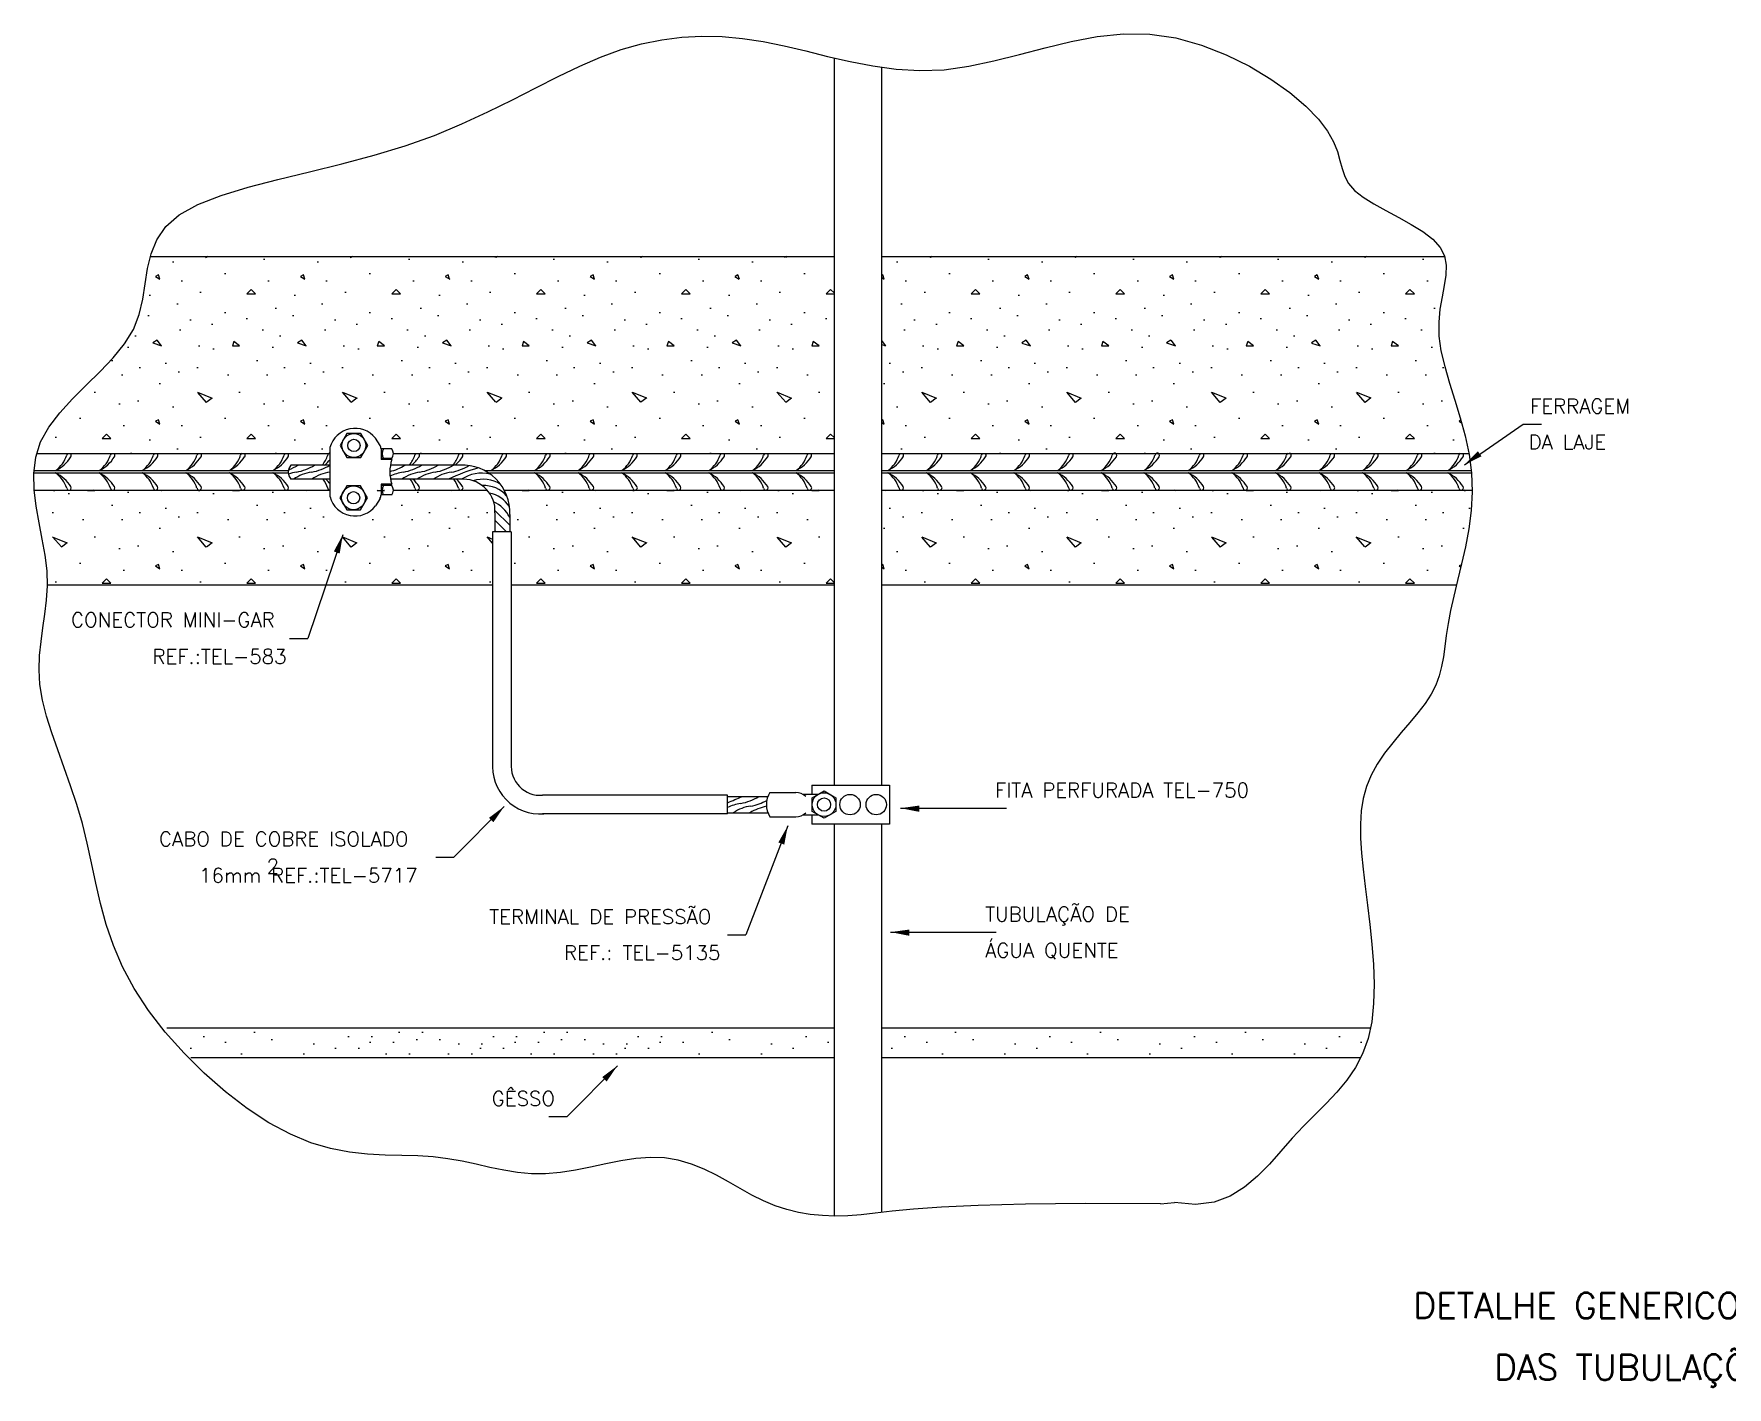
# Model space of a CAD drawing. Header units: millimetres. Extents: x -5218.4 to -5171.6, y -4644.9 to -4625.5.
# Drawn here: x -5218.38 to -5195, y -4644.91 to -4626.22 of the extents above; entities that cross this region are included whole.
import ezdxf
from ezdxf.enums import TextEntityAlignment as Align

# ---------------------------------------------------------------- set-up
doc = ezdxf.new("R2010")
doc.units = ezdxf.units.MM
doc.header["$LTSCALE"] = 10
doc.layers.add('Termotécnica', color=7, linetype='Continuous')
doc.styles.add('r140', font='romans.shx')
doc.styles.add('r80', font='romans.shx')

msp = doc.modelspace()

# ---------------------------------------------------------------- hatches: boundary and pattern name
at = {"layer": 'Termotécnica'}
h = msp.add_hatch(dxfattribs=at)
h.set_pattern_fill('CONC', color=1, scale=2, style=0)
h.set_pattern_definition([(0, (-5217.1623, -4626.9311), (0, 2), [0, -2]), (0, (-5217.1423, -4627.6311), (0, 2), [0, -2]), (0, (-5217.0823, -4626.5511), (0, 2), [0, -2]), (338.1986, (-5218.12228, -4627.17113), (6.0000005, -2), [0.2154, -10.55492]), (216.87, (-5217.92228, -4627.25113), (6, 4), [0.1, -9.9]), (130.6013, (-5218.00228, -4627.31113), (10.0000008, -11.999998), [0.18439, -18.2547]), (206.565, (-5218.6623, -4627.5511), (-2, -2.000003), [0.04472, -4.42741]), (326.31, (-5218.7023, -4627.57113), (3.999999, -2.000003), [0.07211, -7.13899]), (108.435, (-5218.6423, -4627.61113), (-1.999997, 4), [0.06325, -6.26131]), (225, (-5217.3823, -4627.7511), (-4e-16, -2), [0.08485, -2.74357]), (0, (-5217.4423, -4627.8111), (2, 2), [0.12, -1.88]), (135, (-5217.3223, -4627.8111), (-2, 2e-16), [0.08485, -2.74357]), (251.565, (-5217.6223, -4626.47113), (1.999997, 4), [0.06325, -6.26131]), (0, (-5217.6423, -4626.5311), (2, 2), [0.1, -1.9]), (143.13, (-5217.54228, -4626.53113), (-6, 4), [0.1, -9.9]), (213.69, (-5218.6823, -4626.45113), (3.999999, 2.000003), [0.07211, -7.13899]), (341.565, (-5218.7423, -4626.49113), (-4, 1.999997), [0.12649, -6.19806]), (126.87, (-5218.62228, -4626.53113), (4, -6), [0.1, -9.9]), (0, (-5218.1023, -4626.5311), (0, 2), [0, -2]), (0, (-5218.6423, -4627.0511), (0, 2), [0, -2]), (0, (-5218.0823, -4627.7911), (0, 2), [0, -2]), (0, (-5217.5423, -4627.1711), (0, 2), [0, -2]), (0, (-5218.1223, -4626.8311), (0, 2), [0, -2]), (0, (-5218.5623, -4626.7711), (0, 2), [0, -2]), (0, (-5218.3823, -4626.8911), (0, 2), [0, -2]), (0, (-5218.4623, -4627.3711), (0, 2), [0, -2]), (0, (-5218.9423, -4627.2911), (0, 2), [0, -2]), (0, (-5218.9223, -4626.8311), (0, 2), [0, -2]), (0, (-5218.9823, -4626.3911), (0, 2), [0, -2]), (0, (-5218.3623, -4626.3111), (0, 2), [0, -2]), (0, (-5217.9223, -4626.2311), (0, 2), [0, -2]), (0, (-5217.2223, -4626.3111), (0, 2), [0, -2]), (0, (-5217.7023, -4626.9311), (0, 2), [0, -2]), (0, (-5217.9023, -4626.5711), (0, 2), [0, -2]), (0, (-5217.7423, -4627.5311), (0, 2), [0, -2]), (0, (-5218.3423, -4627.6311), (0, 2), [0, -2]), (0, (-5217.7423, -4628.0711), (0, 2), [0, -2]), (0, (-5218.4023, -4627.9511), (0, 2), [0, -2]), (0, (-5219.0423, -4628.0111), (0, 2), [0, -2]), (0, (-5218.8023, -4628.1111), (0, 2), [0, -2]), (0, (-5218.7823, -4627.8311), (0, 2), [0, -2]), (0, (-5217.4423, -4628.1511), (0, 2), [0, -2]), (0, (-5217.2023, -4627.3311), (0, 2), [0, -2]), (0, (-5217.3023, -4626.7311), (0, 2), [0, -2]), (0, (-5218.2223, -4628.1711), (0, 2), [0, -2])])
h.paths.add_polyline_path([(-5198.667, -4632.521, -0.099718), (-5198.679, -4632.521), (-5199.241, -4632.521, -0.099718), (-5199.253, -4632.521), (-5199.843, -4632.521, -0.099718), (-5199.855, -4632.521), (-5200.445, -4632.521, -0.099718), (-5200.457, -4632.521), (-5201.046, -4632.521, -0.099718), (-5201.059, -4632.521), (-5201.648, -4632.521, -0.099718), (-5201.661, -4632.521), (-5202.25, -4632.521, -0.099718), (-5202.262, -4632.521), (-5202.726, -4632.521), (-5202.864, -4632.521, -0.099718), (-5202.876, -4632.521), (-5203.454, -4632.521, -0.099718), (-5203.466, -4632.521), (-5204.056, -4632.521, -0.099718), (-5204.068, -4632.521), (-5204.657, -4632.521, -0.099718), (-5204.67, -4632.521), (-5205.259, -4632.521, -0.099718), (-5205.271, -4632.521), (-5205.866, -4632.521, -0.099718), (-5205.879, -4632.521), (-5206.398, -4632.521, -0.099718), (-5206.41, -4632.521), (-5206.675, -4632.521), (-5206.675, -4633.828), (-5198.738, -4633.828), (-5198.724, -4633.771), (-5198.668, -4633.542), (-5198.615, -4633.303), (-5198.569, -4633.055), (-5198.536, -4632.801), (-5198.521, -4632.543), (-5198.521, -4632.521)])
h.paths.add_polyline_path([(-5206.675, -4631.152), (-5206.675, -4632.016), (-5203.476, -4632.016, -0.279994), (-5203.444, -4632.016), (-5202.886, -4632.016, -0.279994), (-5202.854, -4632.016), (-5202.726, -4632.016), (-5198.565, -4632.016), (-5198.617, -4631.773), (-5198.686, -4631.523), (-5198.761, -4631.279), (-5198.835, -4631.043), (-5198.901, -4630.815), (-5198.953, -4630.598), (-5198.982, -4630.393), (-5198.984, -4630.2), (-5198.967, -4630.021), (-5198.938, -4629.853), (-5198.908, -4629.697), (-5198.887, -4629.55), (-5198.883, -4629.414), (-5198.904, -4629.294), (-5206.675, -4629.294)])
h.paths.add_polyline_path([(-5207.667, -4632.521, -0.099718), (-5207.679, -4632.521), (-5208.268, -4632.521, -0.099718), (-5208.281, -4632.521), (-5208.87, -4632.521, -0.099718), (-5208.882, -4632.521), (-5209.472, -4632.521, -0.099718), (-5209.484, -4632.521), (-5210.074, -4632.521, -0.099718), (-5210.086, -4632.521), (-5210.676, -4632.521, -0.099718), (-5210.688, -4632.521), (-5211.277, -4632.521, -0.099718), (-5211.29, -4632.521), (-5211.889, -4632.521, -0.133923), (-5211.811, -4632.857), (-5211.811, -4633.098), (-5211.789, -4633.098), (-5211.789, -4633.828), (-5207.333, -4633.828), (-5207.333, -4632.521)])
h.paths.add_polyline_path([(-5214.888, -4632.521, -0.099718), (-5214.901, -4632.521), (-5215.49, -4632.521, -0.099718), (-5215.502, -4632.521), (-5216.092, -4632.521, -0.099718), (-5216.104, -4632.521), (-5216.694, -4632.521, -0.099718), (-5216.706, -4632.521), (-5217.284, -4632.521, -0.165859), (-5217.304, -4632.521), (-5217.886, -4632.521, -0.165859), (-5217.906, -4632.521), (-5218.376, -4632.521), (-5218.35, -4632.745), (-5218.31, -4632.974), (-5218.265, -4633.2), (-5218.226, -4633.422), (-5218.2, -4633.637), (-5218.195, -4633.828), (-5212.048, -4633.828), (-5212.048, -4633.098), (-5212.015, -4633.098), (-5212.015, -4632.834, 0.195663), (-5212.123, -4632.521), (-5212.481, -4632.521, -0.099718), (-5212.493, -4632.521), (-5213.083, -4632.521, -0.099718), (-5213.095, -4632.521), (-5213.685, -4632.521, -0.099718), (-5213.697, -4632.521), (-5213.756, -4632.521), (-5213.756, -4632.834, -1), (-5214.292, -4632.834), (-5214.292, -4632.522, -0.052968), (-5214.299, -4632.521)])
h.paths.add_polyline_path([(-5214.292, -4631.762, -1), (-5213.756, -4631.762), (-5213.756, -4632.016), (-5207.333, -4632.016), (-5207.333, -4629.294), (-5216.773, -4629.294), (-5216.812, -4629.46), (-5216.845, -4629.67), (-5216.879, -4629.884), (-5216.928, -4630.095), (-5217.008, -4630.303), (-5217.131, -4630.502), (-5217.288, -4630.696), (-5217.468, -4630.885), (-5217.659, -4631.073), (-5217.848, -4631.261), (-5218.024, -4631.453), (-5218.175, -4631.65), (-5218.288, -4631.855), (-5218.338, -4632.016), (-5214.309, -4632.016, -0.140641), (-5214.292, -4632.011)])
h = msp.add_hatch(dxfattribs=at)
h.set_pattern_fill('CONC', color=1, scale=2, style=0)
h.set_pattern_definition([(0, (-5229.4578, -4626.9311), (0, 2), [0, -2]), (0, (-5229.4378, -4627.6311), (0, 2), [0, -2]), (0, (-5229.3778, -4626.5511), (0, 2), [0, -2]), (338.1986, (-5230.41776, -4627.17113), (6.0000005, -2), [0.21541, -10.55492]), (216.8699, (-5230.21776, -4627.25113), (6, 4), [0.1, -9.9]), (130.6013, (-5230.29776, -4627.31113), (10.0000008, -11.999998), [0.18439, -18.2547]), (206.565, (-5230.9578, -4627.5511), (-1.999998, -2.000003), [0.04472, -4.42741]), (326.31, (-5230.99776, -4627.57113), (3.999999, -2.000003), [0.07211, -7.13899]), (108.435, (-5230.93776, -4627.61113), (-1.999997, 4.000001), [0.06325, -6.26131]), (225, (-5229.6778, -4627.7511), (0, -2), [0.08485, -2.74357]), (0, (-5229.7378, -4627.8111), (2, 2), [0.12, -1.88]), (135, (-5229.6178, -4627.8111), (-2, 2e-16), [0.08485, -2.74357]), (251.565, (-5229.91776, -4626.47113), (1.999997, 4.000001), [0.06325, -6.26131]), (0, (-5229.9378, -4626.5311), (2, 2), [0.1, -1.9]), (143.1301, (-5229.83776, -4626.53113), (-6, 4), [0.1, -9.9]), (213.69, (-5230.97776, -4626.45113), (3.999999, 2.000003), [0.07211, -7.13899]), (341.565, (-5231.03776, -4626.49113), (-4.000001, 1.999997), [0.12649, -6.19806]), (126.8699, (-5230.91776, -4626.53113), (4, -6), [0.1, -9.9]), (0, (-5230.3978, -4626.5311), (0, 2), [0, -2]), (0, (-5230.9378, -4627.0511), (0, 2), [0, -2]), (0, (-5230.3778, -4627.7911), (0, 2), [0, -2]), (0, (-5229.8378, -4627.1711), (0, 2), [0, -2]), (0, (-5230.4178, -4626.8311), (0, 2), [0, -2]), (0, (-5230.8578, -4626.7711), (0, 2), [0, -2]), (0, (-5230.6778, -4626.8911), (0, 2), [0, -2]), (0, (-5230.7578, -4627.3711), (0, 2), [0, -2]), (0, (-5231.2378, -4627.2911), (0, 2), [0, -2]), (0, (-5231.2178, -4626.8311), (0, 2), [0, -2]), (0, (-5231.2778, -4626.3911), (0, 2), [0, -2]), (0, (-5230.6578, -4626.3111), (0, 2), [0, -2]), (0, (-5230.2178, -4626.2311), (0, 2), [0, -2]), (0, (-5229.5178, -4626.3111), (0, 2), [0, -2]), (0, (-5229.9978, -4626.9311), (0, 2), [0, -2]), (0, (-5230.1978, -4626.5711), (0, 2), [0, -2]), (0, (-5230.0378, -4627.5311), (0, 2), [0, -2]), (0, (-5230.6378, -4627.6311), (0, 2), [0, -2]), (0, (-5230.0378, -4628.0711), (0, 2), [0, -2]), (0, (-5230.6978, -4627.9511), (0, 2), [0, -2]), (0, (-5231.3378, -4628.0111), (0, 2), [0, -2]), (0, (-5231.0978, -4628.1111), (0, 2), [0, -2]), (0, (-5231.0778, -4627.8311), (0, 2), [0, -2]), (0, (-5229.7378, -4628.1511), (0, 2), [0, -2]), (0, (-5229.4978, -4627.3311), (0, 2), [0, -2]), (0, (-5229.5978, -4626.7311), (0, 2), [0, -2]), (0, (-5230.5178, -4628.1711), (0, 2), [0, -2])])
h.paths.add_polyline_path([(-5216.267, -4640.36), (-5209.654, -4640.36), (-5209.627, -4640.308), (-5209.55, -4640.098), (-5209.52, -4639.956), (-5216.267, -4639.956)])
h = msp.add_hatch(dxfattribs=at)
h.set_pattern_fill('CONC', color=1, scale=2, style=0)
h.set_pattern_definition([(0, (-5227.1378, -4626.9311), (0, 2), [0, -2]), (0, (-5227.1178, -4627.6311), (0, 2), [0, -2]), (0, (-5227.0578, -4626.5511), (0, 2), [0, -2]), (338.1986, (-5228.09784, -4627.17113), (6.0000005, -2), [0.21541, -10.55492]), (216.8699, (-5227.89784, -4627.25113), (6, 4), [0.1, -9.9]), (130.6013, (-5227.97784, -4627.31113), (10.0000008, -11.999998), [0.18439, -18.2547]), (206.565, (-5228.6378, -4627.5511), (-1.999998, -2.000003), [0.04472, -4.42741]), (326.31, (-5228.67784, -4627.57113), (3.999999, -2.000003), [0.07211, -7.13899]), (108.435, (-5228.61784, -4627.61113), (-1.999997, 4.000001), [0.06325, -6.26131]), (225, (-5227.3578, -4627.7511), (0, -2), [0.08485, -2.74357]), (0, (-5227.4178, -4627.8111), (2, 2), [0.12, -1.88]), (135, (-5227.2978, -4627.8111), (-2, 2e-16), [0.08485, -2.74357]), (251.565, (-5227.59784, -4626.47113), (1.999997, 4.000001), [0.06325, -6.26131]), (0, (-5227.6178, -4626.5311), (2, 2), [0.1, -1.9]), (143.1301, (-5227.51784, -4626.53113), (-6, 4), [0.1, -9.9]), (213.69, (-5228.65784, -4626.45113), (3.999999, 2.000003), [0.07211, -7.13899]), (341.565, (-5228.71784, -4626.49113), (-4.000001, 1.999997), [0.12649, -6.19806]), (126.8699, (-5228.59784, -4626.53113), (4, -6), [0.1, -9.9]), (0, (-5228.0778, -4626.5311), (0, 2), [0, -2]), (0, (-5228.6178, -4627.0511), (0, 2), [0, -2]), (0, (-5228.0578, -4627.7911), (0, 2), [0, -2]), (0, (-5227.5178, -4627.1711), (0, 2), [0, -2]), (0, (-5228.0978, -4626.8311), (0, 2), [0, -2]), (0, (-5228.5378, -4626.7711), (0, 2), [0, -2]), (0, (-5228.3578, -4626.8911), (0, 2), [0, -2]), (0, (-5228.4378, -4627.3711), (0, 2), [0, -2]), (0, (-5228.9178, -4627.2911), (0, 2), [0, -2]), (0, (-5228.8978, -4626.8311), (0, 2), [0, -2]), (0, (-5228.9578, -4626.3911), (0, 2), [0, -2]), (0, (-5228.3378, -4626.3111), (0, 2), [0, -2]), (0, (-5227.8978, -4626.2311), (0, 2), [0, -2]), (0, (-5227.1978, -4626.3111), (0, 2), [0, -2]), (0, (-5227.6778, -4626.9311), (0, 2), [0, -2]), (0, (-5227.8778, -4626.5711), (0, 2), [0, -2]), (0, (-5227.7178, -4627.5311), (0, 2), [0, -2]), (0, (-5228.3178, -4627.6311), (0, 2), [0, -2]), (0, (-5227.7178, -4628.0711), (0, 2), [0, -2]), (0, (-5228.3778, -4627.9511), (0, 2), [0, -2]), (0, (-5229.0178, -4628.0111), (0, 2), [0, -2]), (0, (-5228.7778, -4628.1111), (0, 2), [0, -2]), (0, (-5228.7578, -4627.8311), (0, 2), [0, -2]), (0, (-5227.4178, -4628.1511), (0, 2), [0, -2]), (0, (-5227.1778, -4627.3311), (0, 2), [0, -2]), (0, (-5227.2778, -4626.7311), (0, 2), [0, -2]), (0, (-5228.1978, -4628.1711), (0, 2), [0, -2])])
h.paths.add_polyline_path([(-5213.948, -4640.36), (-5207.334, -4640.36), (-5207.307, -4640.308), (-5207.231, -4640.098), (-5207.2, -4639.956), (-5213.948, -4639.956)])
h = msp.add_hatch(dxfattribs=at)
h.set_pattern_fill('CONC', color=1, scale=2, style=0)
h.set_pattern_definition([(0, (-5219.7756, -4626.9311), (0, 2), [0, -2]), (0, (-5219.7556, -4627.6311), (0, 2), [0, -2]), (0, (-5219.6956, -4626.5511), (0, 2), [0, -2]), (338.1986, (-5220.73562, -4627.17113), (6.0000005, -2), [0.21541, -10.55492]), (216.8699, (-5220.53562, -4627.25113), (6, 4), [0.1, -9.9]), (130.6013, (-5220.61562, -4627.31113), (10.0000008, -11.999998), [0.18439, -18.2547]), (206.565, (-5221.2756, -4627.5511), (-1.999998, -2.000003), [0.04472, -4.42741]), (326.31, (-5221.3156, -4627.57113), (3.999999, -2.000003), [0.07211, -7.13899]), (108.435, (-5221.2556, -4627.61113), (-1.999997, 4.000001), [0.06325, -6.26131]), (225, (-5219.9956, -4627.7511), (0, -2), [0.08485, -2.74357]), (0, (-5220.0556, -4627.8111), (2, 2), [0.12, -1.88]), (135, (-5219.9356, -4627.8111), (-2, 2e-16), [0.08485, -2.74357]), (251.565, (-5220.2356, -4626.47113), (1.999997, 4.000001), [0.06325, -6.26131]), (0, (-5220.2556, -4626.5311), (2, 2), [0.1, -1.9]), (143.1301, (-5220.15562, -4626.53113), (-6, 4), [0.1, -9.9]), (213.69, (-5221.2956, -4626.45113), (3.999999, 2.000003), [0.07211, -7.13899]), (341.565, (-5221.3556, -4626.49113), (-4.000001, 1.999997), [0.12649, -6.19806]), (126.8699, (-5221.23562, -4626.53113), (4, -6), [0.1, -9.9]), (0, (-5220.7156, -4626.5311), (0, 2), [0, -2]), (0, (-5221.2556, -4627.0511), (0, 2), [0, -2]), (0, (-5220.6956, -4627.7911), (0, 2), [0, -2]), (0, (-5220.1556, -4627.1711), (0, 2), [0, -2]), (0, (-5220.7356, -4626.8311), (0, 2), [0, -2]), (0, (-5221.1756, -4626.7711), (0, 2), [0, -2]), (0, (-5220.9956, -4626.8911), (0, 2), [0, -2]), (0, (-5221.0756, -4627.3711), (0, 2), [0, -2]), (0, (-5221.5556, -4627.2911), (0, 2), [0, -2]), (0, (-5221.5356, -4626.8311), (0, 2), [0, -2]), (0, (-5221.5956, -4626.3911), (0, 2), [0, -2]), (0, (-5220.9756, -4626.3111), (0, 2), [0, -2]), (0, (-5220.5356, -4626.2311), (0, 2), [0, -2]), (0, (-5219.8356, -4626.3111), (0, 2), [0, -2]), (0, (-5220.3156, -4626.9311), (0, 2), [0, -2]), (0, (-5220.5156, -4626.5711), (0, 2), [0, -2]), (0, (-5220.3556, -4627.5311), (0, 2), [0, -2]), (0, (-5220.9556, -4627.6311), (0, 2), [0, -2]), (0, (-5220.3556, -4628.0711), (0, 2), [0, -2]), (0, (-5221.0156, -4627.9511), (0, 2), [0, -2]), (0, (-5221.6556, -4628.0111), (0, 2), [0, -2]), (0, (-5221.4156, -4628.1111), (0, 2), [0, -2]), (0, (-5221.3956, -4627.8311), (0, 2), [0, -2]), (0, (-5220.0556, -4628.1511), (0, 2), [0, -2]), (0, (-5219.8156, -4627.3311), (0, 2), [0, -2]), (0, (-5219.9156, -4626.7311), (0, 2), [0, -2]), (0, (-5220.8356, -4628.1711), (0, 2), [0, -2])])
h.paths.add_polyline_path([(-5206.585, -4640.36), (-5199.972, -4640.36), (-5199.945, -4640.308), (-5199.868, -4640.098), (-5199.838, -4639.956), (-5206.585, -4639.956)])

# ---------------------------------------------------------------- linework, layer by layer
at = {"layer": 'Termotécnica', "color": 2}
for p, q in [((-5207.333, -4626.55), (-5207.333, -4633.828)), ((-5206.675, -4631.152), (-5206.675, -4626.679)), ((-5206.675, -4633.828), (-5206.675, -4631.152)), ((-5213.602, -4631.903), (-5213.666, -4631.803)), ((-5218.338, -4632.016), (-5214.292, -4632.016)), ((-5214.293, -4631.932), (-5214.293, -4632.615)), ((-5213.587, -4631.952), (-5213.587, -4632.1)), ((-5213.44, -4632.1), (-5213.587, -4632.1)), ((-5213.44, -4631.951), (-5213.553, -4631.951)), ((-5213.44, -4632.083), (-5213.553, -4632.083)), ((-5213.418, -4632.016), (-5207.333, -4632.016)), ((-5207.355, -4632.016), (-5207.333, -4632.016)), ((-5206.675, -4632.016), (-5202.726, -4632.016)), ((-5202.726, -4632.016), (-5198.565, -4632.016)), ((-5218.381, -4632.282), (-5214.867, -4632.282)), ((-5218.377, -4632.25), (-5214.866, -4632.25)), ((-5212.16, -4632.25), (-5207.333, -4632.25)), ((-5212.106, -4632.282), (-5207.333, -4632.282)), ((-5206.675, -4632.25), (-5202.726, -4632.25)), ((-5206.675, -4632.282), (-5202.726, -4632.282)), ((-5202.726, -4632.25), (-5198.533, -4632.25)), ((-5202.726, -4632.282), (-5198.529, -4632.282)), ((-5218.378, -4632.521), (-5214.292, -4632.521)), ((-5213.44, -4632.44), (-5213.587, -4632.44)), ((-5213.587, -4632.44), (-5213.587, -4632.588)), ((-5213.44, -4632.457), (-5213.553, -4632.457)), ((-5213.418, -4632.521), (-5212.123, -4632.521)), ((-5211.889, -4632.521), (-5207.333, -4632.521)), ((-5207.355, -4632.521), (-5207.333, -4632.521)), ((-5206.675, -4632.521), (-5202.726, -4632.521)), ((-5202.726, -4632.521), (-5198.521, -4632.521)), ((-5213.602, -4632.636), (-5213.663, -4632.739)), ((-5213.44, -4632.588), (-5213.553, -4632.588)), ((-5212.048, -4633.098), (-5212.048, -4636.273)), ((-5211.789, -4633.098), (-5212.048, -4633.098)), ((-5211.789, -4633.098), (-5211.791, -4636.296)), ((-5207.333, -4633.828), (-5207.333, -4636.598)), ((-5206.675, -4636.598), (-5206.675, -4633.828)), ((-5208.804, -4636.737), (-5211.36, -4636.737)), ((-5208.804, -4636.995), (-5208.804, -4636.737)), ((-5208.219, -4636.698), (-5207.859, -4636.698)), ((-5207.769, -4636.722), (-5207.55, -4636.722)), ((-5207.641, -4636.598), (-5207.641, -4636.722)), ((-5207.641, -4636.598), (-5206.569, -4636.598)), ((-5206.569, -4636.598), (-5206.569, -4637.134)), ((-5208.804, -4636.995), (-5211.36, -4636.995)), ((-5207.769, -4637.009), (-5207.55, -4637.009)), ((-5207.641, -4637.009), (-5207.641, -4637.134)), ((-5208.219, -4637.034), (-5207.859, -4637.034)), ((-5206.569, -4637.134), (-5207.641, -4637.134)), ((-5207.333, -4637.134), (-5207.333, -4642.55)), ((-5206.675, -4642.501), (-5206.675, -4637.134)), ((-5207.333, -4639.956), (-5216.544, -4639.956)), ((-5199.928, -4639.956), (-5206.675, -4639.956)), ((-5216.216, -4640.36), (-5207.333, -4640.36)), ((-5206.675, -4640.36), (-5200.061, -4640.36))]:
    msp.add_line(p, q, dxfattribs=at)
at = {"layer": 'Termotécnica', "color": 3}
for p, q in [((-5216.773, -4629.294), (-5207.333, -4629.294)), ((-5206.675, -4629.294), (-5198.904, -4629.294)), ((-5218.195, -4633.828), (-5212.048, -4633.828)), ((-5211.789, -4633.828), (-5207.333, -4633.828)), ((-5206.675, -4633.828), (-5198.738, -4633.828))]:
    msp.add_line(p, q, dxfattribs=at)
at = {"layer": 'Termotécnica', "color": 2, "ltscale": 1.6}
for p, q in [((-5198.629, -4632.17), (-5197.816, -4631.61)), ((-5197.816, -4631.61), (-5197.566, -4631.61)), ((-5214.115, -4633.138), (-5214.6, -4634.571)), ((-5214.85, -4634.571), (-5214.6, -4634.571)), ((-5211.888, -4636.892), (-5212.583, -4637.593)), ((-5206.413, -4636.915), (-5205.203, -4636.915)), ((-5205.203, -4636.915), (-5204.953, -4636.915)), ((-5207.972, -4637.16), (-5208.552, -4638.663)), ((-5212.833, -4637.593), (-5212.583, -4637.593)), ((-5206.552, -4638.627), (-5205.342, -4638.628)), ((-5205.342, -4638.628), (-5205.092, -4638.628)), ((-5208.802, -4638.663), (-5208.552, -4638.663)), ((-5210.324, -4640.473), (-5211.019, -4641.174)), ((-5211.269, -4641.174), (-5211.019, -4641.174))]:
    msp.add_line(p, q, dxfattribs=at)
at = {"layer": 'Termotécnica', "color": 1}
for p, q in [((-5213.553, -4631.951), (-5213.587, -4631.951)), ((-5213.553, -4632.083), (-5213.587, -4632.083)), ((-5214.292, -4632.177), (-5214.832, -4632.177)), ((-5212.495, -4632.177), (-5213.458, -4632.177)), ((-5214.292, -4632.371), (-5214.832, -4632.371)), ((-5213.553, -4632.457), (-5213.587, -4632.457)), ((-5212.446, -4632.371), (-5213.457, -4632.371)), ((-5213.553, -4632.588), (-5213.587, -4632.588)), ((-5212.016, -4632.802), (-5211.811, -4633.008)), ((-5212.015, -4632.834), (-5212.015, -4633.098)), ((-5212.015, -4632.936), (-5211.854, -4633.098)), ((-5211.811, -4632.857), (-5211.811, -4633.098)), ((-5212.015, -4633.079), (-5211.997, -4633.098)), ((-5208.804, -4636.754), (-5208.246, -4636.754)), ((-5208.804, -4636.978), (-5208.246, -4636.978)), ((-5202.824, -4642.382), (-5202.633, -4642.362))]:
    msp.add_line(p, q, dxfattribs=at)
msp.add_lwpolyline([(-5202.824, -4642.382), (-5203.859, -4642.377), (-5204.69, -4642.384), (-5205.344, -4642.402), (-5205.851, -4642.426), (-5206.237, -4642.455), (-5206.532, -4642.484), (-5206.763, -4642.511), (-5206.959, -4642.532), (-5207.143, -4642.546), (-5207.32, -4642.55), (-5207.493, -4642.544), (-5207.661, -4642.528), (-5207.825, -4642.5), (-5207.987, -4642.46), (-5208.147, -4642.407), (-5208.307, -4642.34), (-5208.467, -4642.26), (-5208.628, -4642.171), (-5208.791, -4642.079), (-5208.957, -4641.987), (-5209.128, -4641.903), (-5209.303, -4641.831), (-5209.484, -4641.776), (-5209.673, -4641.745), (-5209.869, -4641.739), (-5210.071, -4641.755), (-5210.277, -4641.787), (-5210.486, -4641.829), (-5210.696, -4641.874), (-5210.905, -4641.916), (-5211.112, -4641.949), (-5211.315, -4641.967), (-5211.512, -4641.965), (-5211.704, -4641.947), (-5211.894, -4641.916), (-5212.084, -4641.877), (-5212.274, -4641.834), (-5212.468, -4641.793), (-5212.666, -4641.757), (-5212.87, -4641.732), (-5213.082, -4641.719), (-5213.303, -4641.713), (-5213.533, -4641.707), (-5213.773, -4641.694), (-5214.023, -4641.666), (-5214.284, -4641.616), (-5214.556, -4641.536), (-5214.84, -4641.419), (-5215.136, -4641.26), (-5215.437, -4641.062), (-5215.737, -4640.832), (-5216.029, -4640.576), (-5216.308, -4640.3), (-5216.567, -4640.009), (-5216.798, -4639.709), (-5216.996, -4639.407), (-5217.156, -4639.108), (-5217.282, -4638.812), (-5217.382, -4638.52), (-5217.461, -4638.233), (-5217.527, -4637.95), (-5217.586, -4637.671), (-5217.646, -4637.397), (-5217.711, -4637.128), (-5217.788, -4636.865), (-5217.874, -4636.607), (-5217.963, -4636.356), (-5218.051, -4636.111), (-5218.133, -4635.873), (-5218.205, -4635.643), (-5218.261, -4635.422), (-5218.297, -4635.209), (-5218.309, -4635.005), (-5218.303, -4634.808), (-5218.283, -4634.615), (-5218.257, -4634.425), (-5218.229, -4634.234), (-5218.207, -4634.041), (-5218.195, -4633.842), (-5218.2, -4633.637), (-5218.226, -4633.422), (-5218.265, -4633.2), (-5218.31, -4632.974), (-5218.35, -4632.745), (-5218.377, -4632.516), (-5218.382, -4632.29), (-5218.355, -4632.068), (-5218.288, -4631.855), (-5218.175, -4631.65), (-5218.024, -4631.453), (-5217.848, -4631.261), (-5217.659, -4631.073), (-5217.468, -4630.885), (-5217.288, -4630.696), (-5217.131, -4630.502), (-5217.008, -4630.303), (-5216.928, -4630.095), (-5216.879, -4629.884), (-5216.845, -4629.67), (-5216.812, -4629.46), (-5216.764, -4629.256), (-5216.685, -4629.062), (-5216.561, -4628.882), (-5216.375, -4628.72), (-5216.116, -4628.577), (-5215.794, -4628.451), (-5215.421, -4628.336), (-5215.011, -4628.229), (-5214.576, -4628.123), (-5214.129, -4628.013), (-5213.685, -4627.896), (-5213.255, -4627.767), (-5212.85, -4627.621), (-5212.47, -4627.462), (-5212.112, -4627.297), (-5211.773, -4627.129), (-5211.451, -4626.964), (-5211.143, -4626.807), (-5210.845, -4626.664), (-5210.556, -4626.539), (-5210.271, -4626.437), (-5209.991, -4626.358), (-5209.712, -4626.301), (-5209.435, -4626.266), (-5209.158, -4626.251), (-5208.879, -4626.256), (-5208.598, -4626.281), (-5208.312, -4626.324), (-5208.02, -4626.384), (-5207.723, -4626.455), (-5207.421, -4626.53), (-5207.112, -4626.601), (-5206.797, -4626.662), (-5206.475, -4626.706), (-5206.148, -4626.726), (-5205.813, -4626.714), (-5205.473, -4626.667), (-5205.126, -4626.593), (-5204.774, -4626.504), (-5204.419, -4626.41), (-5204.06, -4626.324), (-5203.699, -4626.256), (-5203.337, -4626.219), (-5202.974, -4626.223), (-5202.612, -4626.276), (-5202.258, -4626.374), (-5201.917, -4626.507), (-5201.596, -4626.667), (-5201.302, -4626.844), (-5201.041, -4627.031), (-5200.82, -4627.218), (-5200.645, -4627.397), (-5200.52, -4627.561), (-5200.437, -4627.709), (-5200.383, -4627.844), (-5200.347, -4627.968), (-5200.317, -4628.081), (-5200.281, -4628.187), (-5200.228, -4628.287), (-5200.147, -4628.383), (-5200.028, -4628.476), (-5199.879, -4628.568), (-5199.712, -4628.661), (-5199.536, -4628.754), (-5199.362, -4628.851), (-5199.202, -4628.951), (-5199.066, -4629.056), (-5198.965, -4629.168), (-5198.906, -4629.287), (-5198.883, -4629.414), (-5198.887, -4629.55), (-5198.908, -4629.697), (-5198.938, -4629.853), (-5198.967, -4630.021), (-5198.984, -4630.2), (-5198.982, -4630.393), (-5198.953, -4630.598), (-5198.901, -4630.815), (-5198.835, -4631.043), (-5198.761, -4631.279), (-5198.686, -4631.523), (-5198.617, -4631.773), (-5198.562, -4632.028), (-5198.529, -4632.285), (-5198.521, -4632.543), (-5198.536, -4632.801), (-5198.569, -4633.055), (-5198.615, -4633.303), (-5198.668, -4633.542), (-5198.724, -4633.771), (-5198.776, -4633.986), (-5198.821, -4634.185), (-5198.854, -4634.366), (-5198.879, -4634.532), (-5198.899, -4634.684), (-5198.919, -4634.826), (-5198.943, -4634.96), (-5198.977, -4635.088), (-5199.023, -4635.214), (-5199.087, -4635.34), (-5199.171, -4635.468), (-5199.272, -4635.599), (-5199.384, -4635.733), (-5199.501, -4635.87), (-5199.619, -4636.011), (-5199.731, -4636.156), (-5199.832, -4636.305), (-5199.917, -4636.458), (-5199.981, -4636.617), (-5200.026, -4636.782), (-5200.053, -4636.954), (-5200.064, -4637.137), (-5200.063, -4637.331), (-5200.05, -4637.538), (-5200.029, -4637.759), (-5200.001, -4637.998), (-5199.969, -4638.253), (-5199.937, -4638.521), (-5199.908, -4638.796), (-5199.886, -4639.074), (-5199.877, -4639.348), (-5199.883, -4639.614), (-5199.908, -4639.866), (-5199.958, -4640.098), (-5200.034, -4640.308), (-5200.134, -4640.498), (-5200.254, -4640.673), (-5200.39, -4640.837), (-5200.537, -4640.995), (-5200.692, -4641.151), (-5200.851, -4641.31), (-5201.009, -4641.476), (-5201.164, -4641.653), (-5201.321, -4641.831), (-5201.486, -4642), (-5201.664, -4642.151), (-5201.862, -4642.273), (-5202.086, -4642.356), (-5202.34, -4642.389), (-5202.633, -4642.362)], dxfattribs=at)
at = {"layer": 'Termotécnica', "color": 2}
for points in [[(-5214.153, -4631.905), (-5214.058, -4632.07), (-5213.867, -4632.07), (-5213.772, -4631.905), (-5213.867, -4631.739), (-5214.058, -4631.739)], [(-5214.158, -4632.627), (-5214.062, -4632.793), (-5213.872, -4632.793), (-5213.776, -4632.627), (-5213.872, -4632.462), (-5214.062, -4632.462)]]:
    msp.add_lwpolyline(points, close=True, dxfattribs=at)
at = {"layer": 'Termotécnica', "color": 1}
msp.add_lwpolyline([(-5207.471, -4637.054), (-5207.635, -4636.96), (-5207.635, -4636.771), (-5207.471, -4636.677), (-5207.308, -4636.771), (-5207.308, -4636.96)], close=True, dxfattribs=at)
at = {"layer": 'Termotécnica', "color": 2}
for centre, radius in [((-5213.962, -4631.905), 0.165), ((-5213.962, -4631.905), 0.0851), ((-5213.967, -4632.627), 0.165), ((-5213.967, -4632.627), 0.0851), ((-5207.112, -4636.866), 0.141), ((-5206.75, -4636.866), 0.141)]:
    msp.add_circle(centre, radius, dxfattribs=at)
at = {"layer": 'Termotécnica', "color": 1}
for radius in [0.164, 0.0915]:
    msp.add_circle((-5207.471, -4636.866), radius, dxfattribs=at)
at = {"layer": 'Termotécnica', "color": 2}
for centre, radius, start, end in [((-5213.946, -4632.028), 0.36, 38.7407, 164.5757), ((-5218.329, -4631.91), 0.422, 305.9319, 342.2039), ((-5218.32, -4631.776), 0.533, 296.667, 327.6092), ((-5217.896, -4632.043), 0.0312, 121.2838, 171.5917), ((-5217.896, -4632.043), 0.0312, 325.4937, 58.7162), ((-5217.727, -4631.91), 0.422, 305.9319, 342.2039), ((-5217.719, -4631.776), 0.533, 296.667, 327.6092), ((-5217.294, -4632.043), 0.0312, 121.2838, 171.5917), ((-5217.294, -4632.043), 0.0312, 325.4937, 58.7162), ((-5217.133, -4631.909), 0.422, 305.9319, 342.2039), ((-5217.124, -4631.775), 0.533, 296.667, 327.6092), ((-5216.7, -4632.042), 0.0312, 121.2838, 171.5917), ((-5216.7, -4632.042), 0.0312, 325.4937, 58.7162), ((-5216.531, -4631.909), 0.422, 305.9319, 342.2039), ((-5216.523, -4631.775), 0.533, 296.667, 327.6092), ((-5216.098, -4632.042), 0.0312, 121.2838, 171.5917), ((-5216.098, -4632.042), 0.0312, 325.4937, 58.7162), ((-5215.929, -4631.909), 0.422, 305.9319, 342.2039), ((-5215.921, -4631.775), 0.533, 296.667, 327.6092), ((-5215.496, -4632.042), 0.0312, 121.2838, 171.5917), ((-5215.496, -4632.042), 0.0312, 325.4937, 58.7162), ((-5215.328, -4631.909), 0.422, 305.9319, 342.2039), ((-5215.319, -4631.775), 0.533, 296.667, 327.6092), ((-5214.895, -4632.042), 0.0312, 121.2838, 171.5917), ((-5214.895, -4632.042), 0.0312, 325.4937, 58.7162), ((-5214.726, -4631.909), 0.422, 320.5501, 342.2039), ((-5214.717, -4631.775), 0.533, 310.9355, 322.844), ((-5214.293, -4632.042), 0.0312, 89.2612, 171.5917), ((-5213.672, -4631.952), 0.0845, 0, 34.91), ((-5213.461, -4632.017), 0.113, 144.3125, 215.6875), ((-5212.913, -4632.27), 0.553, 162.1124, 197.8876), ((-5213.531, -4632.017), 0.113, 324.3125, 35.6875), ((-5213.522, -4631.909), 0.422, 320.5501, 342.2039), ((-5213.513, -4631.775), 0.533, 310.9355, 327.6092), ((-5213.089, -4632.042), 0.0312, 121.2838, 171.5917), ((-5213.089, -4632.042), 0.0312, 325.4937, 58.7162), ((-5212.92, -4631.909), 0.422, 320.5501, 342.2039), ((-5212.912, -4631.775), 0.533, 310.9355, 327.6092), ((-5212.487, -4632.042), 0.0312, 121.2838, 171.5917), ((-5212.487, -4632.042), 0.0312, 325.4937, 58.7162), ((-5212.318, -4631.909), 0.422, 305.9319, 342.2039), ((-5212.31, -4631.775), 0.533, 296.667, 327.6092), ((-5211.885, -4632.042), 0.0312, 121.2838, 171.5917), ((-5211.885, -4632.042), 0.0312, 325.4937, 58.7162), ((-5211.717, -4631.909), 0.422, 305.9319, 342.2039), ((-5211.708, -4631.775), 0.533, 296.667, 327.6092), ((-5211.284, -4632.042), 0.0312, 121.2838, 171.5917), ((-5211.284, -4632.042), 0.0312, 325.4937, 58.7162), ((-5211.115, -4631.909), 0.422, 305.9319, 342.2039), ((-5211.106, -4631.775), 0.533, 296.667, 327.6092), ((-5210.682, -4632.042), 0.0312, 121.2838, 171.5917), ((-5210.682, -4632.042), 0.0312, 325.4937, 58.7162), ((-5210.513, -4631.909), 0.422, 305.9319, 342.2039), ((-5210.504, -4631.775), 0.533, 296.667, 327.6092), ((-5210.08, -4632.042), 0.0312, 121.2838, 171.5917), ((-5210.08, -4632.042), 0.0312, 325.4937, 58.7162), ((-5209.911, -4631.909), 0.422, 305.9319, 342.2039), ((-5209.902, -4631.775), 0.533, 296.667, 327.6092), ((-5209.478, -4632.042), 0.0312, 121.2838, 171.5917), ((-5209.478, -4632.042), 0.0312, 325.4937, 58.7162), ((-5209.309, -4631.909), 0.422, 305.9319, 342.2039), ((-5209.301, -4631.775), 0.533, 296.667, 327.6092), ((-5208.876, -4632.042), 0.0312, 121.2838, 171.5917), ((-5208.876, -4632.042), 0.0312, 325.4937, 58.7162), ((-5208.708, -4631.909), 0.422, 305.9319, 342.2039), ((-5208.699, -4631.775), 0.533, 296.667, 327.6092), ((-5208.274, -4632.042), 0.0312, 121.2838, 171.5917), ((-5208.274, -4632.042), 0.0312, 325.4937, 58.7162), ((-5208.106, -4631.909), 0.422, 305.9319, 342.2039), ((-5208.097, -4631.775), 0.533, 296.667, 327.6092), ((-5207.673, -4632.042), 0.0312, 121.2838, 171.5917), ((-5207.673, -4632.042), 0.0312, 325.4937, 58.7162), ((-5206.837, -4631.909), 0.422, 305.9319, 342.2039), ((-5206.828, -4631.775), 0.533, 296.667, 327.6092), ((-5206.404, -4632.042), 0.0312, 121.2838, 171.5917), ((-5206.404, -4632.042), 0.0312, 325.4937, 58.7162), ((-5206.306, -4631.909), 0.422, 305.9319, 342.2039), ((-5206.297, -4631.775), 0.533, 296.667, 327.6092), ((-5205.873, -4632.042), 0.0312, 121.2838, 171.5917), ((-5205.873, -4632.042), 0.0312, 325.4937, 58.7162), ((-5205.698, -4631.909), 0.422, 305.9319, 342.2039), ((-5205.69, -4631.775), 0.533, 296.667, 327.6092), ((-5205.265, -4632.042), 0.0312, 121.2838, 171.5917), ((-5205.265, -4632.042), 0.0312, 325.4937, 58.7162), ((-5205.097, -4631.909), 0.422, 305.9319, 342.2039), ((-5205.088, -4631.775), 0.533, 296.667, 327.6092), ((-5204.663, -4632.042), 0.0312, 121.2838, 171.5917), ((-5204.663, -4632.042), 0.0312, 325.4937, 58.7162), ((-5204.495, -4631.909), 0.422, 305.9319, 342.2039), ((-5204.486, -4631.775), 0.533, 296.667, 327.6092), ((-5204.062, -4632.042), 0.0312, 121.2838, 171.5917), ((-5204.062, -4632.042), 0.0312, 325.4937, 58.7162), ((-5203.893, -4631.909), 0.422, 305.9319, 342.2039), ((-5203.884, -4631.775), 0.533, 296.667, 327.6092), ((-5203.46, -4632.042), 0.0312, 325.4937, 171.5917), ((-5203.303, -4631.909), 0.422, 305.9319, 342.2039), ((-5203.294, -4631.775), 0.533, 296.667, 327.6092), ((-5202.87, -4632.042), 0.0312, 325.4937, 171.5917), ((-5202.689, -4631.909), 0.422, 305.9319, 342.2039), ((-5202.681, -4631.775), 0.533, 296.667, 327.6092), ((-5202.256, -4632.042), 0.0312, 121.2838, 171.5917), ((-5202.256, -4632.042), 0.0312, 325.4937, 58.7162), ((-5202.087, -4631.909), 0.422, 305.9319, 342.2039), ((-5202.079, -4631.775), 0.533, 296.667, 327.6092), ((-5201.654, -4632.042), 0.0312, 121.2838, 171.5917), ((-5201.654, -4632.042), 0.0312, 325.4937, 58.7162), ((-5201.486, -4631.909), 0.422, 305.9319, 342.2039), ((-5201.477, -4631.775), 0.533, 296.667, 327.6092), ((-5201.053, -4632.042), 0.0312, 121.2838, 171.5917), ((-5201.053, -4632.042), 0.0312, 325.4937, 58.7162), ((-5200.884, -4631.909), 0.422, 305.9319, 342.2039), ((-5200.875, -4631.775), 0.533, 296.667, 327.6092), ((-5200.451, -4632.042), 0.0312, 121.2838, 171.5917), ((-5200.451, -4632.042), 0.0312, 325.4937, 58.7162), ((-5200.282, -4631.909), 0.422, 305.9319, 342.2039), ((-5200.273, -4631.775), 0.533, 296.667, 327.6092), ((-5199.849, -4632.042), 0.0312, 121.2838, 171.5917), ((-5199.849, -4632.042), 0.0312, 325.4937, 58.7162), ((-5199.68, -4631.909), 0.422, 305.9319, 342.2039), ((-5199.671, -4631.775), 0.533, 296.667, 327.6092), ((-5199.247, -4632.042), 0.0312, 121.2838, 171.5917), ((-5199.247, -4632.042), 0.0312, 325.4937, 58.7162), ((-5199.106, -4631.909), 0.422, 305.9319, 342.2039), ((-5199.097, -4631.775), 0.533, 296.667, 327.6092), ((-5198.673, -4632.042), 0.0312, 121.2838, 171.5917), ((-5198.673, -4632.042), 0.0312, 325.4937, 58.7162), ((-5218.32, -4632.759), 0.533, 32.3908, 63.333), ((-5218.329, -4632.625), 0.422, 17.7961, 54.0681), ((-5217.719, -4632.759), 0.533, 32.3908, 63.333), ((-5217.727, -4632.625), 0.422, 17.7961, 54.0681), ((-5217.124, -4632.758), 0.533, 32.3908, 63.333), ((-5217.133, -4632.624), 0.422, 17.7961, 54.0681), ((-5216.523, -4632.758), 0.533, 32.3908, 63.333), ((-5216.531, -4632.624), 0.422, 17.7961, 54.0681), ((-5215.921, -4632.758), 0.533, 32.3908, 63.333), ((-5215.929, -4632.624), 0.422, 17.7961, 54.0681), ((-5215.319, -4632.758), 0.533, 32.3908, 63.333), ((-5215.328, -4632.624), 0.422, 17.7961, 54.0681), ((-5211.708, -4632.758), 0.533, 32.3908, 63.333), ((-5211.717, -4632.624), 0.422, 17.7961, 54.0681), ((-5211.106, -4632.758), 0.533, 32.3908, 63.333), ((-5211.115, -4632.624), 0.422, 17.7961, 54.0681), ((-5210.504, -4632.758), 0.533, 32.3908, 63.333), ((-5210.513, -4632.624), 0.422, 17.7961, 54.0681), ((-5209.902, -4632.758), 0.533, 32.3908, 63.333), ((-5209.911, -4632.624), 0.422, 17.7961, 54.0681), ((-5209.301, -4632.758), 0.533, 32.3908, 63.333), ((-5209.309, -4632.624), 0.422, 17.7961, 54.0681), ((-5208.699, -4632.758), 0.533, 32.3908, 63.333), ((-5208.708, -4632.624), 0.422, 17.7961, 54.0681), ((-5208.106, -4632.624), 0.422, 17.7961, 54.0681), ((-5208.097, -4632.758), 0.533, 32.3908, 63.333), ((-5206.837, -4632.624), 0.422, 17.7961, 54.0681), ((-5206.828, -4632.758), 0.533, 32.3908, 63.333), ((-5206.297, -4632.758), 0.533, 32.3908, 63.333), ((-5206.306, -4632.624), 0.422, 17.7961, 54.0681), ((-5205.69, -4632.758), 0.533, 32.3908, 63.333), ((-5205.698, -4632.624), 0.422, 17.7961, 54.0681), ((-5205.088, -4632.758), 0.533, 32.3908, 63.333), ((-5205.097, -4632.624), 0.422, 17.7961, 54.0681), ((-5204.486, -4632.758), 0.533, 32.3908, 63.333), ((-5204.495, -4632.624), 0.422, 17.7961, 54.0681), ((-5203.884, -4632.758), 0.533, 32.3908, 63.333), ((-5203.893, -4632.624), 0.422, 17.7961, 54.0681), ((-5203.303, -4632.624), 0.422, 17.7961, 54.0681), ((-5203.294, -4632.758), 0.533, 32.3908, 63.333), ((-5202.689, -4632.624), 0.422, 17.7961, 54.0681), ((-5202.681, -4632.758), 0.533, 32.3908, 63.333), ((-5202.087, -4632.624), 0.422, 17.7961, 54.0681), ((-5202.079, -4632.758), 0.533, 32.3908, 63.333), ((-5201.486, -4632.624), 0.422, 17.7961, 54.0681), ((-5201.477, -4632.758), 0.533, 32.3908, 63.333), ((-5200.884, -4632.624), 0.422, 17.7961, 54.0681), ((-5200.875, -4632.758), 0.533, 32.3908, 63.333), ((-5200.282, -4632.624), 0.422, 17.7961, 54.0681), ((-5200.273, -4632.758), 0.533, 32.3908, 63.333), ((-5199.68, -4632.624), 0.422, 17.7961, 54.0681), ((-5199.671, -4632.758), 0.533, 32.3908, 63.333), ((-5199.097, -4632.758), 0.533, 32.3908, 63.333), ((-5199.106, -4632.624), 0.422, 17.7961, 54.0681), ((-5217.896, -4632.491), 0.0312, 188.4083, 34.5063), ((-5217.294, -4632.491), 0.0312, 188.4083, 34.5063), ((-5216.7, -4632.49), 0.0312, 188.4083, 34.5063), ((-5216.098, -4632.49), 0.0312, 188.4083, 34.5063), ((-5215.496, -4632.49), 0.0312, 188.4083, 34.5063), ((-5214.895, -4632.49), 0.0312, 188.4083, 34.5063), ((-5214.726, -4632.624), 0.422, 17.7961, 36.8017), ((-5214.717, -4632.758), 0.533, 37.156, 46.6044), ((-5214.293, -4632.49), 0.0312, 188.4083, 270.7388), ((-5213.461, -4632.523), 0.113, 144.3125, 215.6875), ((-5213.531, -4632.523), 0.113, 324.3125, 35.6875), ((-5213.522, -4632.624), 0.422, 17.7961, 36.8017), ((-5213.513, -4632.758), 0.533, 32.3908, 46.6044), ((-5213.089, -4632.49), 0.0312, 188.4083, 34.5063), ((-5212.92, -4632.624), 0.422, 17.7961, 36.8017), ((-5212.912, -4632.758), 0.533, 32.3908, 46.6044), ((-5212.487, -4632.49), 0.0312, 188.4083, 34.5063), ((-5211.284, -4632.49), 0.0312, 188.4083, 34.5063), ((-5210.682, -4632.49), 0.0312, 188.4083, 34.5063), ((-5210.08, -4632.49), 0.0312, 188.4083, 34.5063), ((-5209.478, -4632.49), 0.0312, 188.4083, 34.5063), ((-5208.876, -4632.49), 0.0312, 188.4083, 34.5063), ((-5208.274, -4632.49), 0.0312, 188.4083, 34.5063), ((-5207.673, -4632.49), 0.0312, 188.4083, 34.5063), ((-5206.404, -4632.49), 0.0312, 188.4083, 34.5063), ((-5205.873, -4632.49), 0.0312, 188.4083, 34.5063), ((-5205.265, -4632.49), 0.0312, 188.4083, 34.5063), ((-5204.663, -4632.49), 0.0312, 188.4083, 34.5063), ((-5204.062, -4632.49), 0.0312, 188.4083, 34.5063), ((-5203.46, -4632.49), 0.0312, 188.4083, 34.5063), ((-5202.87, -4632.49), 0.0312, 188.4083, 34.5063), ((-5202.256, -4632.49), 0.0312, 188.4083, 34.5063), ((-5201.654, -4632.49), 0.0312, 188.4083, 34.5063), ((-5201.053, -4632.49), 0.0312, 188.4083, 34.5063), ((-5200.451, -4632.49), 0.0312, 188.4083, 34.5063), ((-5199.849, -4632.49), 0.0312, 188.4083, 34.5063), ((-5199.247, -4632.49), 0.0312, 188.4083, 34.5063), ((-5198.673, -4632.49), 0.0312, 188.4083, 34.5063), ((-5213.947, -4632.521), 0.358, 195.1655, 322.5428), ((-5213.672, -4632.588), 0.0845, 325.3645, 0), ((-5211.387, -4636.333), 0.663, 174.8576, 273.8959), ((-5211.387, -4636.333), 0.405, 174.8576, 273.8959), ((-5207.947, -4636.866), 0.32, 148.2405, 211.7595), ((-5207.867, -4636.905), 0.208, 46.6158, 87.7213), ((-5207.867, -4636.827), 0.208, 272.2787, 313.3842)]:
    msp.add_arc(centre, radius, start, end, dxfattribs=at)
at = {"layer": 'Termotécnica', "color": 1}
for centre, radius, start, end in [((-5214.717, -4632.274), 0.151, 140.0135, 219.9865), ((-5214.679, -4632.848), 0.579, 97.6867, 108.7863), ((-5215.137, -4631.505), 0.784, 290.4113, 301.0044), ((-5214.467, -4632.848), 0.579, 97.6867, 124.5607), ((-5214.909, -4631.505), 0.784, 281.243, 301.0044), ((-5214.217, -4632.848), 0.579, 97.6867, 124.5607), ((-5214.697, -4631.505), 0.784, 281.243, 301.0044), ((-5214.447, -4631.505), 0.784, 281.243, 281.4133), ((-5213.659, -4631.505), 0.784, 284.2377, 301.0044), ((-5213.202, -4632.848), 0.579, 97.6867, 116.7904), ((-5212.974, -4632.848), 0.579, 97.6867, 124.5607), ((-5213.432, -4631.505), 0.784, 281.243, 301.0044), ((-5212.762, -4632.848), 0.579, 97.6867, 124.5607), ((-5213.204, -4631.505), 0.784, 281.243, 301.0044), ((-5212.538, -4632.848), 0.579, 97.6867, 124.5607), ((-5212.992, -4631.505), 0.784, 281.243, 301.0044), ((-5211.581, -4634.625), 2.498, 105.3365, 115.5435), ((-5212.769, -4631.505), 0.784, 281.243, 300.1934), ((-5212.465, -4632.831), 0.655, 357.7805, 92.5726), ((-5212.197, -4632.792), 0.505, 76.855, 123.626), ((-5212.453, -4632.81), 0.439, 356.8679, 89.074), ((-5212.179, -4632.81), 0.439, 56.8589, 108.1517), ((-5212.176, -4632.894), 0.437, 42.4803, 91.4545), ((-5212.159, -4632.965), 0.406, 32.0744, 79.9937), ((-5212.243, -4633.122), 0.487, 27.4788, 64.5483), ((-5226.176, -4595.266), 45.058, 292.6775, 292.9613), ((-5208.774, -4636.082), 0.784, 281.243, 301.0044), ((-5211.36, -4635.626), 1.369, 269.4466, 270), ((-5208.544, -4637.425), 0.579, 97.6867, 116.6926), ((-5208.403, -4637.46), 0.579, 97.6867, 123.6116), ((-5208.059, -4637.759), 0.895, 103.3603, 119.2258), ((-5208.634, -4636.118), 0.784, 281.243, 298.3645)]:
    msp.add_arc(centre, radius, start, end, dxfattribs=at)
at = {"layer": 'Termotécnica', "color": 2, "ltscale": 1.6}
for points in [[(-5198.443, -4631.984), (-5198.393, -4632.055), (-5198.629, -4632.17)], [(-5214.24, -4633.369), (-5214.159, -4633.397), (-5214.115, -4633.138)], [(-5212.036, -4637.109), (-5212.098, -4637.049), (-5211.888, -4636.892)], [(-5206.156, -4636.966), (-5206.153, -4636.879), (-5206.413, -4636.915)], [(-5208.02, -4637.418), (-5208.102, -4637.389), (-5207.972, -4637.16)], [(-5206.294, -4638.678), (-5206.291, -4638.592), (-5206.552, -4638.627)], [(-5210.472, -4640.69), (-5210.534, -4640.63), (-5210.324, -4640.473)]]:
    msp.add_solid(points, dxfattribs=at)

# ---------------------------------------------------------------- texts
at = {"layer": 'Termotécnica', "color": 2, "ltscale": 1.6, "style": 'r80'}
for s, p in [('FERRAGEM ', (-5197.721, -4631.461)), ('DA LAJE', (-5197.742, -4631.958)), ('CONECTOR MINI-GAR', (-5217.868, -4634.414)), ('REF.:TEL-583', (-5216.744, -4634.92)), ('FITA PERFURADA TEL-750', (-5205.109, -4636.766)), ('TERMINAL DE PRESSÃO', (-5212.094, -4638.515)), ('TUBULAÇÃO DE', (-5205.247, -4638.479)), ('REF.: TEL-5135', (-5211.061, -4639.011)), ('ÁGUA QUENTE', (-5205.247, -4638.98)), ('GÊSSO', (-5212.059, -4641.026))]:
    msp.add_text(s, height=0.2, dxfattribs=at).set_placement(p)
at = {"layer": 'Termotécnica', "color": 2, "ltscale": 12.5, "style": 'r80'}
for s, p in [('CABO DE COBRE ISOLADO', (-5216.654, -4637.44)), ('2', (-5215.167, -4637.816)), ('16mm REF.:TEL-5717', (-5216.1, -4637.944))]:
    msp.add_text(s, height=0.2, dxfattribs=at).set_placement(p)
at = {"layer": 'Termotécnica', "color": 5, "style": 'r140'}
for s, p in [('DETALHE GENERICO DE EQUALIZAÇÃO ', (-5194.88, -4644.067)), ('DAS TUBULAÇÕES METÁLICA', (-5194.994, -4644.918))]:
    msp.add_text(s, height=0.35, dxfattribs=at).set_placement(p, align=Align.BOTTOM_CENTER)

doc.saveas('drawing.dxf')
